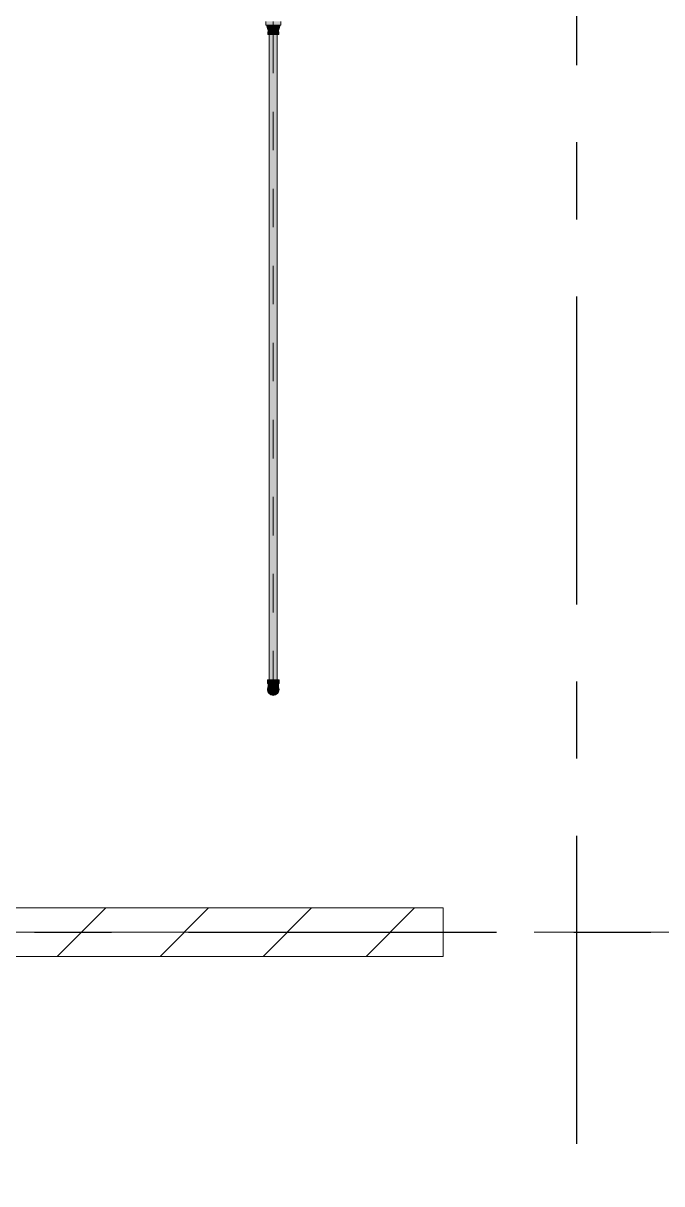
# Model space of a CAD drawing. Header units: millimetres. Extents: x -4000 to 187956, y -58990 to 162485.
# Drawn here: x 20720 to 23351, y 126413 to 131196 of the extents above; entities that cross this region are included whole.
import ezdxf

# ---------------------------------------------------------------- set-up
doc = ezdxf.new("R2010")
doc.units = ezdxf.units.MM
for name, pattern in [('Dash 1_16_', [317.5, 158.75, -158.75]), ('Grid Line', [2222.5, 1270, -317.5, 317.5, -317.5]), ('Grid Line 12_5mm', [2150, 1250, -300, 300, -300])]:
    doc.linetypes.add(name, pattern=pattern)
for name, color, linetype, lineweight in [('A-WALL', 113, 'Continuous', 13), ('A-WALL-PATT', 111, 'Continuous', 13), ('F-SPRN', 3, 'Continuous', 9), ('P-PIPE', 3, 'Continuous', 9), ('P-PIPE-CNTR', 3, 'Continuous', 9), ('S-GRID', 1, 'Continuous', 30)]:
    doc.layers.add(name, color=color, linetype=linetype, lineweight=lineweight)

# ---------------------------------------------------------------- blocks, each defined once
blk = doc.blocks.new('CMF2_NHAXUONG_A_rvt-1-FFS - TANG 1')
at = {"layer": 'A-WALL-PATT', "lineweight": 9}
h = blk.add_hatch(dxfattribs=at)
h.set_pattern_fill('FP_12', color=250, style=0, pattern_type=2)
h.set_pattern_definition([(45, (0, 0), (-212.132, 212.132), [])])
h.paths.add_polyline_path([(20963.6, 127349.9), (22449.8, 127349.9), (22449.8, 127549.9), (7950.1, 127549.9), (7950.1, 127349.9), (18696.1, 127349.9)])
at = {"layer": 'A-WALL', "color": 50, "lineweight": 15}
for p, q in [((22449.8, 127549.9), (7950.1, 127549.9)), ((22449.8, 127349.9), (22449.8, 127549.9)), ((7950.1, 127349.9), (22449.8, 127349.9))]:
    blk.add_line(p, q, dxfattribs=at)
at = {"layer": 'A-WALL', "color": 35, "lineweight": 15}
for p, q in [((22449.8, 127549.9), (7950.1, 127549.9)), ((22449.8, 127549.9), (22449.8, 127349.9)), ((7950.1, 127349.9), (22449.8, 127349.9))]:
    blk.add_line(p, q, dxfattribs=at)
at = {"layer": 'S-GRID', "linetype": 'Grid Line 12_5mm', "lineweight": 9}
blk.add_line((-824.3, 127450), (183641.1, 127450), dxfattribs=at)
blk = doc.blocks.new('Sprinkler_Up - DN20-V202-FFS - TANG 1')
at = {"layer": 'F-SPRN', "transparency": 33554534}
for points in [[(-13.5, 0), (-3.9, 0.7), (-1.7, 2.9), (-1.2, 3.5), (-0.6, 4), (0.6, 4), (1.2, 3.5), (1.7, 2.9), (4.6, 0), (22.2, 0), (18, 13.1), (6.9, 21.2), (-6.9, 21.2), (-18, 13.1), (-22.2, 0)], [(0, -21.2), (6.9, -21.2), (18, -13.1), (22.2, 0), (3.9, -0.7), (1.7, -2.9), (1.2, -3.5), (0.6, -4), (-0.6, -4), (-1.2, -3.5), (-1.7, -2.9), (-4.6, 0), (-22.2, 0), (-18, -13.1), (-6.9, -21.2)], [(0, -16.7), (4.3, -16.1), (11.8, -11.8), (16.1, -4.3), (16.1, 4.3), (11.8, 11.8), (8.3, 14.4), (0, 16.7), (-4.3, 16.1), (-11.8, 11.8), (-16.1, 4.3), (-16.1, -4.3), (-11.8, -11.8), (-8.3, -14.4)], [(0, -15.6), (7.8, -13.5), (13.5, -7.8), (15.1, -4), (15.1, 4), (13.5, 7.8), (7.8, 13.5), (0, 15.6), (-7.8, 13.5), (-11, 11), (-15.1, 4), (-15.1, -4), (-11, -11), (-7.8, -13.5)], [(-10.9, -5.5), (-10.9, 5.4), (-14.5, 5.4), (-14.5, -5.5)], [(-7.7, -5.5), (-7.7, 5.4), (-10.9, 5.4), (-10.9, -5.5)], [(0, -5.5), (0, 5.4), (-7.7, 5.4), (-7.7, -5.5)], [(0, 0), (5.7, 0), (2.9, 4.9), (-2.9, 4.9), (-5.7, 0)], [(2.9, -4.9), (5.7, 0), (-5.7, 0), (-2.9, -4.9)], [(-4.6, 0), (4.6, 0), (0, 4.6)], [(0, -4.6), (4.6, 0), (-4.6, 0)], [(0, -2.6), (1.3, 0), (-1.8, 0)], [(-1.3, 0), (1.8, 0), (0, 2.6)], [(7.7, -5.5), (7.7, 5.4), (0, 5.4), (0, -5.5)], [(10.9, -5.5), (10.9, 5.4), (7.7, 5.4), (7.7, -5.5)], [(14.5, -5.5), (14.5, 5.4), (10.9, 5.4), (10.9, -5.5)]]:
    blk.add_hatch(color=1, dxfattribs=at).paths.add_polyline_path(points)
at = {"layer": 'F-SPRN', "color": 1}
for p, q in [((-11.5, 5.4), (-14.5, 5.4)), ((-14.5, 5.4), (-11.3, 5.4)), ((-14.5, 5.4), (-14.5, 3.7)), ((-14.5, 3.3), (-14.5, 0)), ((-11.5, 5.4), (-11.5, 4)), ((-10.9, 1.9), (-10.9, 3.6)), ((-10.8, 5.4), (-8, 5.4)), ((-8.1, 5.4), (-10.8, 5.4)), ((-8.1, 5.4), (-8.1, 2.8)), ((-8.1, 2.5), (-8.1, 0.7)), ((-7.7, 4.8), (-7.7, 2.7)), ((-7.7, 4.8), (-7.7, 2.7)), ((-7.7, 2.1), (-7.7, 0.5)), ((-7.7, 2.1), (-7.7, 0.5)), ((-6.7, 5.4), (-4.7, 5.4)), ((-5.8, 3.8), (-5.8, 2.2)), ((-2.1, 0), (-2.1, 0)), ((-2.1, 0), (-2.1, -0.1)), ((0, 2.1), (-0.1, 2.1)), ((2.1, 0), (2.1, 0.1)), ((2.1, 0), (2.1, 0)), ((4.7, 5.4), (6.5, 5.4)), ((7.7, 5.4), (10.8, 5.4)), ((7.7, 5.2), (7.7, 2.7)), ((7.7, 5.2), (7.7, 2.7)), ((7.7, 2.3), (7.7, 0.5)), ((7.7, 2.3), (7.7, 0.5)), ((10.8, 5.4), (8.1, 5.4)), ((8.1, 5.4), (8.1, 2.8)), ((8.1, 2.5), (8.1, 0.4)), ((10.9, 5.4), (14.5, 5.4)), ((10.9, 3.6), (10.9, 0.2)), ((14.5, 5.4), (11.5, 5.4)), ((11.5, 5.4), (11.5, 4)), ((11.5, 3), (11.5, 0.2)), ((14.5, 5.4), (14.5, -5.5)), ((-14.5, -1.3), (-14.5, -3.7)), ((-11.1, -5.5), (-14.5, -5.5)), ((-14.5, -5.5), (-11.5, -5.5)), ((-10.9, -2.6), (-10.9, -1.3)), ((-10.8, -5.5), (-8.1, -5.5)), ((-7.8, -5.5), (-10.8, -5.5)), ((-8.1, -4.2), (-8.1, -5.5)), ((-7.7, -2.7), (-7.7, -4)), ((-7.7, -2.7), (-7.7, -4)), ((-7, -5.5), (-5.8, -5.5)), ((-4.8, -5.5), (-7, -5.5)), ((-5.8, -2.3), (-5.8, -3.8)), ((-2.1, -0.3), (-2, -0.4)), ((-2, -0.4), (-2, -0.5)), ((-2, -0.5), (-2, -0.6)), ((-2, -0.6), (-2, -0.7)), ((-2, -0.7), (-1.9, -0.7)), ((-1.9, -0.7), (-1.9, -0.8)), ((-1.9, -0.8), (-1.9, -0.9)), ((-1.9, -0.9), (-1.8, -1)), ((-1.8, -1), (-1.8, -1.1)), ((-1.8, -1), (-1.8, -1)), ((-1.8, -1.1), (-1.7, -1.2)), ((-1.7, -1.2), (-1.6, -1.3)), ((-1.7, -1.2), (-1.7, -1.2)), ((-1.6, -1.3), (-1.6, -1.4)), ((-1.6, -1.4), (-1.5, -1.4)), ((-1.5, -1.4), (-1.4, -1.5)), ((-1.4, -1.5), (-1.3, -1.6)), ((-1.4, -1.5), (-1.4, -1.5)), ((-1.3, -1.6), (-1.3, -1.7)), ((-1.3, -1.7), (-1.2, -1.7)), ((-1.2, -1.7), (-1.1, -1.7)), ((-1.1, -1.7), (-1.1, -1.8)), ((-1.1, -1.8), (-1, -1.8)), ((-1, -1.8), (-0.9, -1.9)), ((-0.9, -1.9), (-0.8, -1.9)), ((-0.8, -1.9), (-0.7, -2)), ((-0.8, -1.9), (-0.8, -1.9)), ((-0.7, -2), (-0.6, -2)), ((-0.6, -2), (-0.5, -2)), ((-0.5, -2), (-0.4, -2)), ((-0.4, -2), (-0.3, -2.1)), ((-0.4, -2), (-0.4, -2)), ((-0.3, -2.1), (-0.2, -2.1)), ((-0.2, -2.1), (-0.1, -2.1)), ((-0.1, -2.1), (0, -2.1)), ((0, -2.1), (0.1, -2.1)), ((0.1, -2.1), (0.2, -2.1)), ((0.1, -2.1), (0.1, -2.1)), ((0.2, -2.1), (0.3, -2.1)), ((0.3, -2.1), (0.4, -2)), ((0.4, -2), (0.5, -2)), ((0.5, -2), (0.6, -2)), ((0.6, -2), (0.7, -2)), ((0.6, -2), (0.6, -2)), ((0.7, -2), (0.8, -1.9)), ((0.8, -1.9), (0.9, -1.9)), ((0.9, -1.9), (1, -1.8)), ((0.9, -1.9), (0.9, -1.9)), ((1, -1.8), (1.1, -1.8)), ((1.1, -1.8), (1.2, -1.7)), ((1.2, -1.7), (1.3, -1.6)), ((1.2, -1.7), (1.2, -1.7)), ((1.3, -1.6), (1.4, -1.6)), ((1.4, -1.5), (1.5, -1.5)), ((1.4, -1.6), (1.4, -1.5)), ((1.5, -1.4), (1.6, -1.3)), ((1.5, -1.5), (1.5, -1.4)), ((1.6, -1.3), (1.7, -1.2)), ((1.6, -1.3), (1.6, -1.3)), ((1.7, -1.1), (1.8, -1.1)), ((1.7, -1.2), (1.7, -1.1)), ((1.8, -1), (1.9, -0.9)), ((1.8, -1.1), (1.8, -1)), ((1.9, -0.8), (2, -0.7)), ((1.9, -0.8), (1.9, -0.8)), ((1.9, -0.9), (1.9, -0.8)), ((2, -0.4), (2.1, -0.3)), ((2, -0.5), (2, -0.4)), ((2, -0.5), (2, -0.5)), ((2, -0.6), (2, -0.5)), ((2, -0.7), (2, -0.6)), ((2.1, -0.1), (2.1, 0)), ((2.1, -0.2), (2.1, -0.1)), ((2.1, -0.3), (2.1, -0.2)), ((7, -5.5), (4.8, -5.5)), ((5.8, -2.2), (5.8, -3.8)), ((5.8, -5.5), (7, -5.5)), ((7.7, -0.5), (7.7, -2.3)), ((7.7, -0.5), (7.7, -2.3)), ((7.7, -2.7), (7.7, -5.4)), ((7.7, -2.7), (7.7, -5.4)), ((10.8, -5.5), (7.7, -5.5)), ((8.1, -0.4), (8.1, -2.5)), ((8.1, -2.8), (8.1, -5.5)), ((8.1, -5.5), (10.8, -5.5)), ((10.9, -0.2), (10.9, -3.6)), ((14.5, -5.5), (10.9, -5.5)), ((11.5, -0.2), (11.5, -3)), ((11.5, -4), (11.5, -5.5)), ((11.5, -5.5), (14.5, -5.5))]:
    blk.add_line(p, q, dxfattribs=at)
at = {"layer": 'F-SPRN', "color": 1, "flags": 128}
for points in [[(-0.6, 2), (-0.7, 2), (-0.8, 1.9), (-0.9, 1.9), (-0.9, 1.9), (-1, 1.8), (-1.1, 1.8), (-1.2, 1.7), (-1.2, 1.7), (-1.3, 1.6), (-1.4, 1.6), (-1.4, 1.5), (-1.5, 1.5), (-1.5, 1.4), (-1.6, 1.3), (-1.6, 1.3), (-1.7, 1.2), (-1.7, 1.1), (-1.8, 1.1), (-1.8, 1), (-1.9, 0.9), (-1.9, 0.8), (-1.9, 0.8), (-2, 0.7), (-2, 0.6), (-2, 0.5), (-2, 0.5), (-2, 0.4), (-2.1, 0.3), (-2.1, 0.2), (-2.1, 0.1), (-2.1, 0)], [(-0.5, 2), (-0.6, 2), (-0.6, 2)], [(-0.1, 2.1), (-0.1, 2.1), (-0.2, 2.1), (-0.3, 2.1), (-0.4, 2), (-0.5, 2)], [(2.1, 0.1), (2.1, 0.2), (2.1, 0.2), (2.1, 0.3), (2, 0.4), (2, 0.5), (2, 0.6), (2, 0.7), (1.9, 0.7), (1.9, 0.8), (1.9, 0.9), (1.8, 1), (1.8, 1), (1.8, 1.1), (1.7, 1.2), (1.7, 1.2), (1.6, 1.3), (1.6, 1.4), (1.5, 1.4), (1.4, 1.5), (1.4, 1.5), (1.3, 1.6), (1.3, 1.7), (1.2, 1.7), (1.1, 1.7), (1.1, 1.8), (1, 1.8), (0.9, 1.9), (0.8, 1.9), (0.8, 1.9), (0.7, 2), (0.6, 2), (0.5, 2), (0.4, 2), (0.4, 2), (0.3, 2.1), (0.2, 2.1), (0.1, 2.1), (0, 2.1)], [(-2.1, -0.1), (-2.1, -0.2), (-2.1, -0.2), (-2.1, -0.3)]]:
    blk.add_lwpolyline(points, dxfattribs=at)
at = {"layer": 'F-SPRN', "color": 1}
for radius, start, end in [(22.2, 360, 180), (21.9, 165.6773, 179.2615), (21.9, 144.7698, 164.8151), (21.9, 126.6942, 143.2701), (16.7, 167.6802, 180), (16.7, 167.6802, 180), (16.7, 155.3879, 164.9693), (16.7, 155.3879, 164.9693), (15.6, 166.4265, 180), (15.6, 166.4265, 180), (15.6, 150.9409, 165), (15.6, 159.6139, 165), (16.7, 136.7213, 149.931), (16.7, 136.7213, 149.931), (15.6, 150.9409, 156.3845), (15.6, 138.4214, 150), (15.6, 138.4214, 150), (21.9, 108.2621, 125.7507), (16.7, 121.4181, 130.5751), (16.7, 121.4181, 130.5751), (15.6, 120.5262, 133.2078), (15.6, 120.5262, 133.2078), (16.7, 106.5995, 120), (16.7, 106.5995, 120), (15.6, 114.4363, 119.9813), (15.6, 114.4363, 119.9813), (21.9, 99.348, 107.901), (4.63, 155.7832, 180), (4.63, 155.7832, 180), (16.7, 96.4143, 105), (16.7, 96.4143, 105), (4.63, 109.0192, 138.2703), (4.63, 109.0192, 138.2703), (21.9, 90.145, 98.8503), (15.6, 95.5762, 100.6843), (15.6, 95.5762, 100.6843), (2.56, 109.0192, 168.8278), (2.56, 109.0192, 168.8278), (2.04, 109.0192, 180), (16.7, 83.0684, 90), (16.7, 83.0684, 90), (4.63, 17.9592, 90), (4.63, 17.9592, 90), (3.81, 57.0577, 90), (2.56, 14.5599, 90), (2.56, 14.5599, 90), (2.04, 10.4703, 90), (21.9, 72.5583, 89.4624), (15.6, 75.573, 80.5892), (15.6, 75.573, 80.5892), (3.81, 16.1605, 43.8358), (15.6, 67.5614, 74.5481), (15.6, 67.5614, 74.5481), (16.7, 60, 75), (16.7, 60, 75), (15.6, 60.0187, 65.5637), (15.6, 60.0187, 65.5637), (21.9, 54.2493, 71.7379), (15.6, 46.7922, 60), (15.6, 46.7922, 60), (16.7, 49.4249, 58.5819), (16.7, 49.4249, 58.5819), (15.6, 30, 41.5786), (15.6, 30, 41.5786), (16.7, 30, 43.2787), (16.7, 30, 43.2787), (21.9, 36.7299, 53.3058), (15.6, 23.6155, 29.5646), (15.6, 15, 29.5646), (15.6, 15, 20.3861), (16.7, 15, 24.6121), (16.7, 15, 24.6121), (15.6, 360, 13.6618), (15.6, 0, 13.6618), (16.7, 360, 12.3198), (16.7, 0, 12.3198), (21.9, 15.1849, 35.2302), (21.9, 0.7385, 14.3227), (22.2, 180, 360), (21.9, 180.7385, 194.3227), (21.9, 195.1849, 215.2302), (21.9, 216.7299, 233.3058), (16.7, 180, 192.3198), (16.7, 180, 192.3198), (16.7, 195.0307, 204.6121), (16.7, 195.0307, 204.6121), (15.6, 181.9082, 193.6618), (15.6, 181.9082, 193.6618), (15.6, 197.3339, 209.5646), (15.6, 197.3339, 209.5646), (16.7, 210.069, 223.2787), (16.7, 210.069, 223.2787), (15.6, 212.5472, 221.5786), (15.6, 212.5472, 221.5786), (21.9, 234.2493, 251.7379), (16.7, 229.4249, 238.5819), (16.7, 229.4249, 238.5819), (15.6, 233.795, 240), (15.6, 233.795, 240), (16.7, 240, 255), (16.7, 240, 255), (15.6, 240.0187, 254.5481), (15.6, 240.0187, 254.5481), (21.9, 252.5583, 269.4624), (4.63, 197.9592, 0), (4.63, 197.9592, 360), (15.6, 255, 267.64), (15.6, 255, 267.64), (3.81, 196.1605, 360), (2.56, 191.1677, 270), (2.56, 191.1677, 270), (2.04, 190.4703, 270), (16.7, 263.0684, 270), (16.7, 263.0684, 270), (2.04, 270, 0), (2.56, 270, 0), (2.56, 270, 360), (21.9, 270.145, 278.8503), (15.6, 275.5762, 280.6843), (15.6, 275.5762, 280.6843), (16.7, 276.4143, 285), (16.7, 276.4143, 285), (21.9, 279.348, 287.901), (16.7, 286.5995, 300), (16.7, 286.5995, 300), (15.6, 294.4363, 299.9813), (15.6, 294.4363, 299.9813), (21.9, 288.2621, 305.7507), (15.6, 300, 313.2078), (15.6, 300, 313.2078), (16.7, 301.4181, 310.5751), (16.7, 301.4181, 310.5751), (15.6, 318.4214, 330), (15.6, 318.4214, 330), (16.7, 316.7213, 330), (16.7, 316.7213, 330), (21.9, 306.6942, 323.2701), (15.6, 330.4354, 345), (15.6, 330.4354, 336.3845), (15.6, 339.6139, 345), (15.6, 346.3382, 360), (15.6, 346.3382, 360), (16.7, 335.3879, 345), (16.7, 335.3879, 345), (16.7, 347.6802, 360), (16.7, 347.6802, 360), (21.9, 324.7698, 344.8151), (21.9, 345.6773, 359.2615)]:
    blk.add_arc((0, 0), radius, start, end, dxfattribs=at)
blk = doc.blocks.new('Steel_Transition_Threaded_HoaPhat - Standard-V228-FFS - TANG 1')
at = {"layer": 'P-PIPE', "lineweight": 13, "transparency": 33554534}
h = blk.add_hatch(color=1, dxfattribs=at)
h.paths.add_polyline_path([(21750, 128427.6), (21755.8, 128428.4), (21761.3, 128430.6), (21765.9, 128434.2), (21769.5, 128438.8), (21771.7, 128444.3), (21772.5, 128450.1), (21771.7, 128455.9), (21769.5, 128461.3), (21765.9, 128466), (21761.3, 128469.6), (21755.8, 128471.8), (21750, 128472.6), (21744.2, 128471.8), (21738.8, 128469.6), (21734.1, 128466), (21730.5, 128461.3), (21728.3, 128455.9), (21727.5, 128450.1), (21728.3, 128444.3), (21730.5, 128438.8), (21734.1, 128434.2), (21738.8, 128430.6), (21744.2, 128428.4)])
h.paths.add_polyline_path([(21750, 128430), (21744.8, 128430.7), (21740, 128432.7), (21735.8, 128435.9), (21732.6, 128440), (21730.6, 128444.9), (21729.9, 128450.1), (21730.6, 128455.3), (21732.6, 128460.1), (21735.8, 128464.3), (21740, 128467.5), (21744.8, 128469.5), (21750, 128470.2), (21755.2, 128469.5), (21760.1, 128467.5), (21764.2, 128464.3), (21767.4, 128460.1), (21769.4, 128455.3), (21770.1, 128450.1), (21769.4, 128444.9), (21767.4, 128440), (21764.2, 128435.9), (21760.1, 128432.7), (21755.2, 128430.7)])
for points in [[(21750, 128430), (21750, 128433.7), (21741.8, 128435.9), (21735.8, 128441.9), (21733.6, 128450.1), (21735.8, 128458.3), (21741.8, 128464.3), (21750, 128466.5), (21750, 128470.2), (21744.8, 128469.5), (21740, 128467.5), (21735.8, 128464.3), (21732.6, 128460.1), (21730.6, 128455.3), (21729.9, 128450.1), (21730.6, 128444.9), (21732.6, 128440), (21735.8, 128435.9), (21740, 128432.7), (21744.8, 128430.7)], [(21750, 128431.6), (21754.8, 128432.2), (21759.3, 128434.1), (21763.1, 128437), (21766, 128440.8), (21767.9, 128445.3), (21768.5, 128450.1), (21767.9, 128454.9), (21766, 128459.3), (21763.1, 128463.2), (21759.3, 128466.1), (21754.8, 128468), (21750, 128468.6), (21745.2, 128468), (21740.8, 128466.1), (21736.9, 128463.2), (21734, 128459.3), (21732.1, 128454.9), (21731.5, 128450.1), (21732.1, 128445.3), (21734, 128440.8), (21736.9, 128437), (21740.8, 128434.1), (21745.2, 128432.2)], [(21750, 128430), (21755.2, 128430.7), (21760.1, 128432.7), (21764.2, 128435.9), (21767.4, 128440), (21769.4, 128444.9), (21770.1, 128450.1), (21769.4, 128455.3), (21767.4, 128460.1), (21764.2, 128464.3), (21760.1, 128467.5), (21755.2, 128469.5), (21750, 128470.2), (21750, 128466.5), (21758.2, 128464.3), (21764.2, 128458.3), (21766.4, 128450.1), (21764.2, 128441.9), (21758.2, 128435.9), (21750, 128433.7)]]:
    blk.add_hatch(color=1, dxfattribs=at).paths.add_polyline_path(points)
at = {"layer": 'P-PIPE', "color": 20, "lineweight": 13}
for radius, start, end in [(22.5, 90, 210), (22.5, 90, 270), (20.1, 166.0499, 193.9501), (22.5, 210, 255), (20.1, 150, 162.7449), (20.1, 197.2551, 210), (18.5, 166.5939, 180), (18.5, 166.5939, 193.4061), (18.5, 180, 193.4061), (18.5, 157.6232, 165), (18.5, 157.6232, 165), (18.5, 195, 202.3768), (18.5, 195, 202.3768), (20.1, 128.8856, 148.1553), (20.1, 211.8447, 231.1144), (16.4, 168.5467, 178.9063), (16.4, 184.8393, 191.4533), (18.5, 136.4297, 150), (18.5, 136.4297, 150), (18.5, 210, 223.5703), (18.5, 210, 223.5703), (16.4, 158.0319, 163.506), (16.4, 143.5463, 150), (16.4, 210.6635, 216.4537), (18.5, 123.4976, 133.2041), (18.5, 123.4976, 133.2041), (18.5, 226.7959, 236.5024), (18.5, 226.7959, 236.5024), (20.1, 109.6859, 125.0043), (20.1, 234.9957, 255), (16.4, 230.4733, 236.6389), (16.4, 121.0738, 128.0319), (18.5, 106.819, 120), (18.5, 106.819, 120), (18.5, 240, 255), (18.5, 240, 255), (16.4, 115.1607, 120), (16.4, 240, 246.5955), (16.4, 107.4657, 111.9681), (22.5, 255, 270), (16.4, 250.3629, 255), (20.1, 100.9975, 105), (20.1, 255.0607, 267.9279), (18.5, 91.4353, 103.2046), (18.5, 91.4353, 103.2046), (16.4, 96.2132, 104.6042), (18.5, 258.0986, 270), (18.5, 258.0986, 270), (20.1, 90.5246, 98.5089), (16.4, 264.1652, 268.506), (22.5, 75, 90), (22.5, 270, 90), (18.5, 78.0986, 90), (18.5, 78.0986, 90), (22.5, 270, 0), (20.1, 270.5246, 278.5089), (18.5, 271.4353, 283.2046), (18.5, 271.4353, 283.2046), (20.1, 75.0607, 87.9279), (16.4, 276.2132, 283.9063), (20.1, 280.9975, 285), (18.5, 60, 75), (18.5, 60, 75), (16.4, 66.9681, 72.9388), (16.4, 287.4657, 291.9681), (20.1, 54.9957, 75), (18.5, 286.819, 300), (18.5, 286.819, 300), (22.5, 60, 75), (16.4, 293.4045, 300), (20.1, 289.6859, 305.0043), (16.4, 50.4733, 56.6389), (18.5, 46.7959, 56.5024), (18.5, 46.7959, 56.5024), (18.5, 303.4976, 313.2041), (18.5, 303.4976, 313.2041), (22.5, 0, 60), (20.1, 31.8447, 51.1144), (20.1, 308.8856, 328.1553), (16.4, 30, 38.0319), (18.5, 30, 43.5703), (18.5, 30, 43.5703), (18.5, 316.4297, 330), (18.5, 316.4297, 330), (16.4, 338.0319, 342.8691), (16.4, 0, 8.0319), (16.4, 353.5463, 0), (18.5, 15, 22.3768), (18.5, 15, 22.3768), (18.5, 337.6232, 345), (18.5, 337.6232, 345), (20.1, 17.2551, 30), (20.1, 330, 342.7449), (18.5, 0, 13.4061), (18.5, 0, 13.4061), (18.5, 346.5939, 0), (18.5, 346.5939, 0), (20.1, 346.0499, 13.9501)]:
    blk.add_arc((21750, 128450.1), radius, start, end, dxfattribs=at)
blk = doc.blocks.new('Steel_Elbow_Threaded_HoaPhat - Standard-V229-FFS - TANG 1')
at = {"layer": 'P-PIPE', "lineweight": 13, "transparency": 33554534}
for points in [[(21733, 128475.5), (21750, 128475.5), (21750, 128490.6), (21725.9, 128490.6), (21726.7, 128475.5), (21729.1, 128475.5)], [(21750, 128426), (21756.2, 128426.8), (21762.1, 128429.2), (21767.1, 128433), (21770.9, 128438), (21773.3, 128443.8), (21774.1, 128450.1), (21773.3, 128456.3), (21770.9, 128462.1), (21767.1, 128467.1), (21762.1, 128471), (21756.2, 128473.4), (21750, 128474.2), (21743.8, 128473.4), (21737.9, 128471), (21733, 128467.1), (21729.1, 128462.1), (21726.7, 128456.3), (21725.9, 128450.1), (21726.7, 128443.8), (21729.1, 128438), (21733, 128433), (21737.9, 128429.2), (21743.8, 128426.8)], [(21767.1, 128475.5), (21774.1, 128475.5), (21773.3, 128490.6), (21750, 128490.6), (21750, 128475.5), (21762.1, 128475.5)]]:
    blk.add_hatch(color=1, dxfattribs=at).paths.add_polyline_path(points)
h = blk.add_hatch(color=1, dxfattribs=at)
h.paths.add_polyline_path([(21742.8, 128470), (21740.3, 128470), (21744.1, 128471.9)])
h.paths.add_polyline_path([(21729.8, 128460.2), (21731.2, 128460.7), (21737.2, 128467.6), (21742.8, 128470), (21750, 128471.2), (21750, 128475.5), (21731.7, 128475.5), (21730.3, 128471.7), (21730.1, 128464.3)])
h = blk.add_hatch(color=1, dxfattribs=at)
h.paths.add_polyline_path([(21766.9, 128465.3), (21769.5, 128460.7), (21768.6, 128464.6)])
h.paths.add_polyline_path([(21770.9, 128458.6), (21770.6, 128467.2), (21769.5, 128466.8), (21769.4, 128470.9), (21770.7, 128471.2), (21769.6, 128475.5), (21750, 128475.5), (21750, 128471.2), (21757.2, 128470), (21755.9, 128471.9), (21763.4, 128467.2), (21767.4, 128463.1), (21766.2, 128468.2), (21768.6, 128464.6)])
at = {"layer": 'P-PIPE', "color": 20, "lineweight": 13}
for p, q in [((21725.9, 128490.6), (21725.9, 128475.5)), ((21733, 128490.6), (21725.9, 128490.6)), ((21750, 128490.6), (21725.9, 128490.6)), ((21725.9, 128475.5), (21731.5, 128475.5)), ((21725.9, 128475.5), (21750, 128475.5)), ((21742.8, 128475.5), (21728.9, 128475.5)), ((21731.5, 128475.5), (21733, 128475.5)), ((21732.8, 128475.5), (21731.7, 128475.5)), ((21737.9, 128490.6), (21733.8, 128490.6)), ((21736.4, 128475.5), (21733.8, 128475.5)), ((21734, 128475.5), (21737.9, 128475.5)), ((21742.8, 128475.5), (21736.4, 128475.5)), ((21737.9, 128475.5), (21742.7, 128475.5)), ((21743.8, 128490.6), (21738.2, 128490.6)), ((21750, 128475.5), (21743.7, 128475.5)), ((21750, 128475.5), (21743.7, 128475.5)), ((21750, 128490.6), (21743.8, 128490.6)), ((21743.8, 128475.5), (21750, 128475.5)), ((21756.2, 128490.6), (21750, 128490.6)), ((21774.1, 128490.6), (21750, 128490.6)), ((21750, 128475.5), (21756.2, 128475.5)), ((21750, 128475.5), (21774.1, 128475.5)), ((21756.3, 128475.5), (21750, 128475.5)), ((21756.3, 128475.5), (21750, 128475.5)), ((21761.8, 128490.6), (21756.2, 128490.6)), ((21763.6, 128475.5), (21757.2, 128475.5)), ((21771.2, 128475.5), (21757.2, 128475.5)), ((21757.3, 128475.5), (21762.1, 128475.5)), ((21766.2, 128490.6), (21762.1, 128490.6)), ((21762.1, 128475.5), (21766, 128475.5)), ((21766.2, 128475.5), (21763.6, 128475.5)), ((21774.1, 128490.6), (21767.1, 128490.6)), ((21767.1, 128475.5), (21769.7, 128475.5)), ((21768.3, 128475.5), (21767.2, 128475.5)), ((21769.9, 128475.5), (21768.3, 128475.5)), ((21769.7, 128475.5), (21774.1, 128475.5)), ((21774.1, 128475.5), (21774.1, 128490.6)), ((21728.9, 128460.9), (21728.9, 128461.8)), ((21728.9, 128455.1), (21728.9, 128455.7)), ((21728.9, 128454.5), (21728.9, 128455.1)), ((21728.9, 128454), (21728.9, 128454.5)), ((21728.9, 128452.5), (21728.9, 128453)), ((21728.9, 128452.1), (21728.9, 128452.5)), ((21728.9, 128451.7), (21728.9, 128452.1)), ((21728.9, 128451.4), (21728.9, 128451.7)), ((21728.9, 128451.1), (21728.9, 128451.4)), ((21728.9, 128450.4), (21728.9, 128450.6)), ((21728.9, 128450.3), (21728.9, 128450.4)), ((21728.9, 128450.2), (21728.9, 128450.3)), ((21728.9, 128450.1), (21728.9, 128450.2)), ((21728.9, 128450.1), (21728.9, 128450.1)), ((21728.9, 128449.9), (21728.9, 128450.1)), ((21728.9, 128449), (21728.9, 128449.9)), ((21728.9, 128448.2), (21728.9, 128449)), ((21729, 128447.3), (21728.9, 128448.2)), ((21729.2, 128446.5), (21729, 128447.3)), ((21729.3, 128445.7), (21729.2, 128446.5)), ((21729.5, 128444.8), (21729.3, 128445.7)), ((21729.7, 128444), (21729.5, 128444.8)), ((21730, 128443.2), (21729.7, 128444)), ((21730.3, 128442.4), (21730, 128443.2)), ((21731.3, 128440.1), (21731, 128440.9)), ((21731.8, 128439.4), (21731.3, 128440.1)), ((21732.2, 128438.7), (21731.8, 128439.4)), ((21734.3, 128436), (21733.7, 128436.6)), ((21734.8, 128435.4), (21734.3, 128436)), ((21735.4, 128434.8), (21734.8, 128435.4)), ((21736.1, 128434.2), (21735.4, 128434.8)), ((21736.7, 128433.6), (21736.1, 128434.2)), ((21737.4, 128433.1), (21736.7, 128433.6)), ((21738.1, 128432.6), (21737.4, 128433.1)), ((21738.8, 128432.2), (21738.1, 128432.6)), ((21741, 128431), (21740.2, 128431.3)), ((21741.8, 128430.6), (21741, 128431)), ((21742.6, 128430.3), (21741.8, 128430.6)), ((21743.3, 128430), (21742.6, 128430.3)), ((21745.8, 128429.4), (21745, 128429.5)), ((21746.6, 128429.2), (21745.8, 128429.4)), ((21749.2, 128429), (21748.3, 128429)), ((21750, 128428.9), (21749.2, 128429)), ((21750.2, 128428.9), (21750, 128428.9)), ((21751.1, 128429), (21750.2, 128428.9)), ((21751.9, 128429), (21751.1, 128429)), ((21752.8, 128429.1), (21751.9, 128429)), ((21753.6, 128429.2), (21752.8, 128429.1)), ((21754.4, 128429.4), (21753.6, 128429.2)), ((21755.3, 128429.6), (21754.4, 128429.4)), ((21757.7, 128430.4), (21756.9, 128430.1)), ((21758.4, 128430.7), (21757.7, 128430.4)), ((21759.2, 128431.1), (21758.4, 128430.7)), ((21760, 128431.4), (21759.2, 128431.1)), ((21760.7, 128431.8), (21760, 128431.4)), ((21761.4, 128432.3), (21760.7, 128431.8)), ((21762.1, 128432.8), (21761.4, 128432.3)), ((21762.8, 128433.3), (21762.1, 128432.8)), ((21763.5, 128433.8), (21762.8, 128433.3)), ((21764.1, 128434.3), (21763.5, 128433.8)), ((21764.7, 128434.9), (21764.1, 128434.3)), ((21765.3, 128435.5), (21764.7, 128434.9)), ((21765.9, 128436.1), (21765.3, 128435.5)), ((21766.4, 128436.8), (21765.9, 128436.1)), ((21767, 128437.5), (21766.4, 128436.8)), ((21767.5, 128438.1), (21767, 128437.5)), ((21767.9, 128438.9), (21767.5, 128438.1)), ((21769.1, 128441.1), (21768.8, 128440.3)), ((21769.5, 128441.9), (21769.1, 128441.1)), ((21769.8, 128442.6), (21769.5, 128441.9)), ((21770.1, 128443.4), (21769.8, 128442.6)), ((21770.3, 128444.2), (21770.1, 128443.4)), ((21770.5, 128445.1), (21770.3, 128444.2)), ((21770.7, 128445.9), (21770.5, 128445.1)), ((21770.9, 128446.7), (21770.7, 128445.9)), ((21771.2, 128450.1), (21771.1, 128449.2)), ((21771.1, 128449.2), (21771.1, 128448.4)), ((21771.2, 128462), (21771.2, 128461.2)), ((21771.2, 128461.2), (21771.2, 128460.3)), ((21771.2, 128458), (21771.2, 128457.3)), ((21771.2, 128455.9), (21771.2, 128455.3)), ((21771.2, 128455.3), (21771.2, 128454.7)), ((21771.2, 128454.7), (21771.2, 128454.1)), ((21771.2, 128453.1), (21771.2, 128452.6)), ((21771.2, 128452.6), (21771.2, 128452.2)), ((21771.2, 128452.2), (21771.2, 128451.8)), ((21771.2, 128451.8), (21771.2, 128451.5)), ((21771.2, 128451.5), (21771.2, 128451.2)), ((21771.2, 128451.2), (21771.2, 128450.9)), ((21771.2, 128450.5), (21771.2, 128450.3)), ((21771.2, 128450.3), (21771.2, 128450.2)), ((21771.2, 128450.2), (21771.2, 128450.1)), ((21771.2, 128450.1), (21771.2, 128450.1))]:
    blk.add_line(p, q, dxfattribs=at)
at = {"layer": 'P-PIPE', "color": 20, "lineweight": 13, "flags": 128}
for points in [[(21728.9, 128461.8), (21728.9, 128462.6), (21728.9, 128463.5), (21728.9, 128464.4), (21728.9, 128465.4), (21728.9, 128466.3), (21728.9, 128467.3), (21728.9, 128468.2), (21728.9, 128469.2), (21728.9, 128470.2), (21728.9, 128471.2), (21728.9, 128472.2), (21728.9, 128473.2), (21728.9, 128474.2), (21728.9, 128475.2), (21728.9, 128475.5)], [(21771.2, 128475.5), (21771.2, 128474.5), (21771.2, 128473.5), (21771.2, 128472.5), (21771.2, 128471.5), (21771.2, 128470.5), (21771.2, 128469.5), (21771.2, 128468.5), (21771.2, 128467.5), (21771.2, 128466.6), (21771.2, 128465.6), (21771.2, 128464.7), (21771.2, 128463.8), (21771.2, 128462.9), (21771.2, 128462)], [(21728.9, 128455.7), (21728.9, 128456.4), (21728.9, 128457.1), (21728.9, 128457.8), (21728.9, 128458.5), (21728.9, 128459.3), (21728.9, 128460.1), (21728.9, 128460.9)], [(21728.9, 128453), (21728.9, 128453.4), (21728.9, 128454)], [(21728.9, 128450.6), (21728.9, 128450.8), (21728.9, 128451.1)], [(21731, 128440.9), (21730.6, 128441.6), (21730.3, 128442.4)], [(21733.7, 128436.6), (21733.2, 128437.3), (21732.7, 128438), (21732.2, 128438.7)], [(21740.2, 128431.3), (21739.5, 128431.7), (21738.8, 128432.2)], [(21745, 128429.5), (21744.2, 128429.8), (21743.3, 128430)], [(21748.3, 128429), (21747.5, 128429.1), (21746.6, 128429.2)], [(21756.9, 128430.1), (21756.1, 128429.8), (21755.3, 128429.6)], [(21768.8, 128440.3), (21768.4, 128439.6), (21767.9, 128438.9)], [(21771.1, 128448.4), (21771, 128447.6), (21770.9, 128446.7)], [(21771.2, 128460.3), (21771.2, 128459.5), (21771.2, 128458.7), (21771.2, 128458)], [(21771.2, 128457.3), (21771.2, 128456.6), (21771.2, 128455.9)], [(21771.2, 128454.1), (21771.2, 128453.6), (21771.2, 128453.1)], [(21771.2, 128450.9), (21771.2, 128450.7), (21771.2, 128450.5)]]:
    blk.add_lwpolyline(points, dxfattribs=at)
at = {"layer": 'P-PIPE', "color": 20, "lineweight": 13}
for radius, start, end in [(24.1, 90, 270), (24.1, 90, 270), (24.1, 270, 90), (24.1, 270, 90), (21.1, 172.25, 178.0438), (21.1, 181.9711, 187.2923), (21.1, 165.7465, 170), (21.1, 190, 194.2657), (21.1, 150.0076, 164.9665), (21.1, 195.0455, 203.6505), (21.1, 205.3748, 209.9974), (21.1, 213.7495, 218.4271), (21.1, 130, 141.5854), (21.1, 218.9611, 230), (21.1, 112.9377, 125.8024), (21.1, 234.2198, 247.0686), (21.1, 99.9464, 104.9657), (21.1, 255.037, 270), (21.1, 90, 98.9621), (21.1, 75.0343, 90), (21.1, 271.1041, 276.3537), (21.1, 279.9303, 284.963), (21.1, 60.7988, 67.6705), (21.1, 292.3235, 303.6981), (21.1, 54.1976, 59.9895), (21.1, 38.4146, 50), (21.1, 310, 321.0389), (21.1, 321.5729, 325.795), (21.1, 15.0335, 29.9924), (21.1, 330.0026, 334.1966), (21.1, 336.3495, 344.9545), (21.1, 345.7343, 350), (21.1, 1.9562, 7.75), (21.1, 352.7077, 358.0289)]:
    blk.add_arc((21750, 128450.1), radius, start, end, dxfattribs=at)

msp = doc.modelspace()

# ---------------------------------------------------------------- block references
at = {"lineweight": 5}
msp.add_blockref('CMF2_NHAXUONG_A_rvt-1-FFS - TANG 1', (0, 0), dxfattribs=at)

# ---------------------------------------------------------------- next in the draw order: hatches: boundary and pattern name
at = {"layer": 'P-PIPE', "transparency": 33554534}
for points in [[(21720.3, 131188.6), (21780.8, 131188.6), (21779.8, 131203.5), (21719.2, 131203.5), (21719.2, 131188.6)], [(21764.2, 131160.7), (21770.1, 131160.7), (21777.1, 131188.6), (21721.9, 131188.6), (21730.6, 131160.7), (21760.1, 131160.7)], [(21727.5, 131148.9), (21772.5, 131148.9), (21771.7, 131160.7), (21727.5, 131160.7)], [(21750, 128490.6), (21750, 131148.9), (21733.3, 131148.9), (21733.9, 128490.6), (21745.7, 128490.6)], [(21750, 128490.6), (21766.7, 128490.6), (21766.1, 131148.9), (21750, 131148.9), (21750, 128506)], [(21741.7, 128435.6), (21742.8, 128437.6), (21741.7, 128441.7), (21742.8, 128445.9), (21745.8, 128449), (21757.2, 128454.3), (21758.4, 128458.4), (21757.2, 128462.6), (21755.9, 128464.3), (21750, 128466.8), (21741.7, 128464.6), (21735.5, 128458.4), (21733.3, 128450.1), (21735.5, 128441.7), (21738.2, 128438.3)], [(21750, 128433.4), (21758.4, 128435.6), (21761.8, 128438.3), (21766.1, 128445.8), (21766.1, 128454.4), (21761.8, 128461.9), (21758.4, 128464.6), (21750, 128466.8), (21745.7, 128466.2), (21738.2, 128461.9), (21733.9, 128454.4), (21733.9, 128445.8), (21738.2, 128438.3), (21741.7, 128435.6)]]:
    msp.add_hatch(color=1, dxfattribs=at).paths.add_polyline_path(points)

# ---------------------------------------------------------------- next in the draw order: linework, layer by layer
at = {"layer": 'P-PIPE', "color": 20, "lineweight": 13}
for p, q in [((21719.2, 131203.5), (21719.2, 131188.6)), ((21780.8, 131188.6), (21780.8, 131203.5)), ((21719.2, 131188.6), (21721.7, 131188.6)), ((21719.2, 131188.6), (21780.8, 131188.6)), ((21721.9, 131188.6), (21729.9, 131160.7)), ((21723.3, 131188.6), (21728.2, 131188.6)), ((21727.5, 131160.7), (21727.5, 131148.9)), ((21772.5, 131160.7), (21727.5, 131160.7)), ((21729.8, 131160.7), (21727.5, 131160.7)), ((21728.2, 131188.6), (21734.6, 131188.6)), ((21734.1, 131160.7), (21730.6, 131160.7)), ((21738.8, 131160.7), (21734.1, 131160.7)), ((21734.6, 131188.6), (21742, 131188.6)), ((21744.2, 131160.7), (21738.8, 131160.7)), ((21742.7, 131188.6), (21750, 131188.6)), ((21750, 131160.7), (21744.8, 131160.7)), ((21750, 131188.6), (21757.3, 131188.6)), ((21755.2, 131160.7), (21750, 131160.7)), ((21761.3, 131160.7), (21755.8, 131160.7)), ((21758, 131188.6), (21765.4, 131188.6)), ((21765.9, 131160.7), (21761.3, 131160.7)), ((21765.4, 131188.6), (21771.8, 131188.6)), ((21769.4, 131160.7), (21765.9, 131160.7)), ((21770.1, 131160.7), (21778.1, 131188.6)), ((21771.7, 131160.7), (21770.2, 131160.7)), ((21772.5, 131160.7), (21771.7, 131160.7)), ((21771.8, 131188.6), (21776.7, 131188.6)), ((21772.5, 131148.9), (21772.5, 131160.7)), ((21778.3, 131188.6), (21780.8, 131188.6)), ((21727.5, 131148.9), (21733.2, 131148.9)), ((21727.5, 131148.9), (21772.5, 131148.9)), ((21733.3, 131148.9), (21733.3, 128490.6)), ((21733.9, 131148.9), (21733.3, 131148.9)), ((21738.2, 131148.9), (21734, 131148.9)), ((21734.1, 131148.9), (21738.1, 131148.9)), ((21761.3, 131148.9), (21738.7, 131148.9)), ((21738.8, 131148.9), (21744.2, 131148.9)), ((21744.2, 131148.9), (21750, 131148.9)), ((21750, 131148.9), (21755.8, 131148.9)), ((21755.8, 131148.9), (21761.3, 131148.9)), ((21766, 131148.9), (21761.8, 131148.9)), ((21761.9, 131148.9), (21765.9, 131148.9)), ((21766.7, 131148.9), (21766.1, 131148.9)), ((21766.7, 128490.6), (21766.7, 131148.9)), ((21766.8, 131148.9), (21772.5, 131148.9)), ((21733.3, 128490.6), (21737.9, 128490.6)), ((21738.2, 128490.6), (21761.8, 128490.6)), ((21762.1, 128490.6), (21766.7, 128490.6))]:
    msp.add_line(p, q, dxfattribs=at)
at = {"layer": 'P-PIPE', "color": 1}
for centre, radius, start, end in [((21750, 128450.1), 16.7, 170.1108, 177.203), ((21750, 128450.1), 16.7, 182.797, 189.8892), ((21750, 128450.1), 16.7, 190.2154, 195.2487), ((21750, 128450.1), 16.7, 157.579, 164.2722), ((21750, 128450.1), 16.7, 231.8726, 237.203), ((21750, 128441.7), 8.35, 172.0327, 181.5407), ((21750, 128441.7), 8.35, 199.9004, 209.0413), ((21750, 128441.7), 8.35, 131.0366, 150), ((21750, 128441.7), 8.35, 226.6998, 237.8461), ((21750, 128441.7), 8.35, 115.6806, 125.5287), ((21750, 128441.7), 8.35, 100.6842, 114.0387), ((21750, 128441.7), 8.35, 249.0027, 259.2369), ((21750, 128450.1), 16.7, 264.6626, 273.5288), ((21750, 128441.7), 8.35, 90, 100.6842), ((21750, 128458.4), 8.35, 270, 280.6842), ((21750, 128458.4), 8.35, 69.0027, 79.2369), ((21750, 128458.4), 8.35, 316.3183, 330), ((21750, 128458.4), 8.35, 20.1285, 29.0413), ((21750, 128458.4), 8.35, 8.0385, 17.9918), ((21750, 128458.4), 8.35, 352.2824, 1.6717), ((21750, 128450.1), 16.7, 46.0317, 57.203), ((21750, 128450.1), 16.7, 308.1274, 313.9683), ((21750, 128450.1), 16.7, 39.3092, 45.2846), ((21750, 128450.1), 16.7, 314.7154, 320.6908), ((21750, 128450.1), 16.7, 32.3031, 39.2955), ((21750, 128450.1), 16.7, 23.314, 31.0974), ((21750, 128450.1), 16.7, 328.9026, 336.686), ((21750, 128450.1), 16.7, 16.9375, 22.421), ((21750, 128450.1), 16.7, 337.2636, 343.0625), ((21750, 128450.1), 16.7, 4.3093, 9.8892)]:
    msp.add_arc(centre, radius, start, end, dxfattribs=at)
at = {"layer": 'P-PIPE-CNTR', "color": 20, "lineweight": 13}
for p, q in [((21750, 131203.5), (21750, 131148.9)), ((21750, 128490.6), (21750, 128475.5)), ((21750, 128475.5), (21750, 128474.1)), ((21750, 128474.1), (21750, 128472.3)), ((21750, 128472.2), (21750, 128470.8)), ((21750, 128469.7), (21750, 128467.9)), ((21750, 128464.4), (21750, 128462.9)), ((21750, 128461.9), (21750, 128459.4)), ((21750, 128458.8), (21750, 128457.5)), ((21750, 128457.5), (21750, 128454.1)), ((21750, 128452.5), (21750, 128451)), ((21750, 128450.7), (21750, 128450.1))]:
    msp.add_line(p, q, dxfattribs=at)
at = {"layer": 'P-PIPE-CNTR', "color": 1, "linetype": 'Dash 1_16_'}
for p, q in [((21750, 131148.9), (21750, 128490.6)), ((21750, 131148.9), (21750, 128490.6)), ((21750, 128472.6), (21750, 128475.1)), ((21725, 128450.1), (21727.5, 128450.1)), ((21727.8, 128450.1), (21731.5, 128450.1)), ((21731.5, 128450.1), (21733.3, 128450.1)), ((21736.9, 128450.1), (21740.4, 128450.1)), ((21740.4, 128450.1), (21742.3, 128450.1)), ((21745.4, 128450.1), (21747.6, 128450.1)), ((21748.7, 128450.1), (21750, 128450.1)), ((21750, 128471.2), (21750, 128472.6)), ((21750, 128468.6), (21750, 128470.2)), ((21750, 128463.6), (21750, 128465.2)), ((21750, 128459.8), (21750, 128462.6)), ((21750, 128455.5), (21750, 128459.1)), ((21750, 128452.6), (21750, 128454.3)), ((21750, 128450.1), (21750, 128452.1)), ((21750, 128448), (21750, 128450.1)), ((21750, 128450.1), (21751.3, 128450.1)), ((21750, 128445.9), (21750, 128447.5)), ((21750, 128441.1), (21750, 128444.6)), ((21750, 128438.1), (21750, 128440.4)), ((21750, 128435), (21750, 128436.5)), ((21750, 128432.2), (21750, 128433.4)), ((21750, 128430), (21750, 128431.6)), ((21750, 128427.6), (21750, 128428.9)), ((21750, 128425.1), (21750, 128427.6)), ((21751.8, 128450.1), (21754.6, 128450.1)), ((21755.7, 128450.1), (21763.5, 128450.1)), ((21766.4, 128450.1), (21768.5, 128450.1)), ((21768.5, 128450.1), (21772.2, 128450.1)), ((21772.5, 128450.1), (21775, 128450.1))]:
    msp.add_line(p, q, dxfattribs=at)
at = {"layer": 'S-GRID', "linetype": 'Grid Line'}
for p, q in [((23000, 161185.2), (23000, -16487.4)), ((-824.3, 127450), (183641.1, 127450))]:
    msp.add_line(p, q, dxfattribs=at)

# ---------------------------------------------------------------- next in the draw order: block references
at = {"layer": 'F-SPRN', "color": 1}
msp.add_blockref('Sprinkler_Up - DN20-V202-FFS - TANG 1', (21750, 128450.1), dxfattribs=at)
at = {"layer": 'P-PIPE', "color": 20, "lineweight": 13}
for name in ['Steel_Elbow_Threaded_HoaPhat - Standard-V229-FFS - TANG 1', 'Steel_Transition_Threaded_HoaPhat - Standard-V228-FFS - TANG 1']:
    msp.add_blockref(name, (0, 0), dxfattribs=at)

doc.saveas('drawing.dxf')
